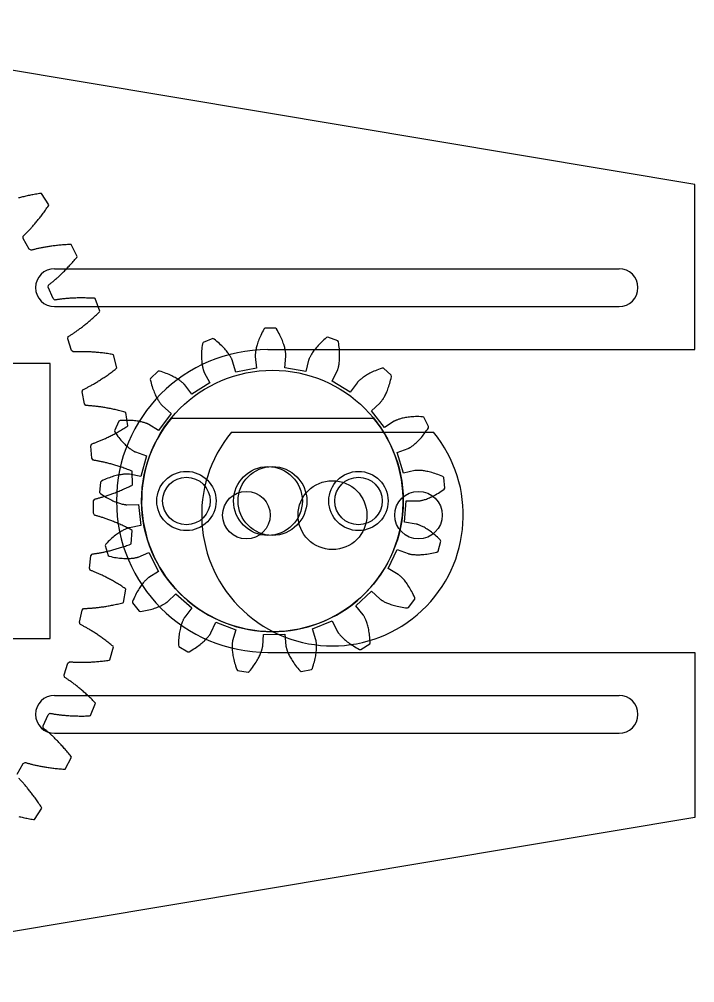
# Model space of a CAD drawing. Header units: inches. Extents: x -53 to 82, y -41 to 41.
# Drawn here: x 32.8 to 81.8, y -35 to 35 of the extents above; entities that cross this region are included whole.
import ezdxf

# ---------------------------------------------------------------- set-up
doc = ezdxf.new("R2010")
doc.units = ezdxf.units.IN
doc.header["$MEASUREMENT"] = 0
for name, color, linetype in [('gearBig', 2, 'Continuous'), ('gearSmall', 6, 'Continuous'), ('mount', 1, 'Continuous'), ('mount 2', 4, 'Continuous'), ('spacers', 3, 'Continuous'), ('stepper mount', 30, 'Continuous')]:
    doc.layers.add(name, color=color, linetype=linetype)

# ---------------------------------------------------------------- blocks, each defined once
blk = doc.blocks.new('*U4')
at = {"layer": 'mount 2'}
blk.add_lwpolyline([(10, -2.301), (10, 2.301), (-10, 2.301), (-10, -2.301)], dxfattribs=at)
blk = doc.blocks.new('*U5')
at = {"layer": 'mount 2', "color": 0, "linetype": 'ByBlock', "lineweight": -2, "transparency": 16777216}
blk.add_blockref('*U4', (0, 32.699), dxfattribs=at)
for p, rotation in [((-32.699, 0), 90), ((32.699, 0), 270), ((0, -32.699), 180)]:
    blk.add_blockref('*U4', p, dxfattribs=dict(at, rotation=rotation))

msp = doc.modelspace()

# ---------------------------------------------------------------- linework, layer by layer
at = {"layer": 'gearBig'}
for points in [[(38.166, 0), (38.242, 0.144), (38.29, 0.156), (38.34, 0.168), (38.391, 0.18), (38.443, 0.193), (38.496, 0.207), (38.55, 0.222), (38.606, 0.237), (38.662, 0.252), (38.72, 0.269), (38.779, 0.286), (38.839, 0.303), (38.9, 0.322), (38.962, 0.341), (39.025, 0.361), (39.089, 0.382), (39.155, 0.403), (39.221, 0.425), (39.289, 0.448), (39.357, 0.472), (39.427, 0.497), (39.497, 0.522), (39.569, 0.549), (39.642, 0.576), (39.716, 0.604), (39.79, 0.633), (39.866, 0.663), (39.943, 0.693), (40.021, 0.725), (40.099, 0.758), (40.179, 0.791), (40.26, 0.826), (40.341, 0.861), (40.424, 0.898), (40.507, 0.935), (40.592, 0.974), (40.677, 1.013), (40.763, 1.054), (40.85, 1.095), (40.938, 1.138), (40.993, 1.181), (40.954, 2.157), (40.895, 2.195), (40.804, 2.23), (40.714, 2.265), (40.625, 2.298), (40.536, 2.33), (40.449, 2.362), (40.363, 2.393), (40.278, 2.422), (40.193, 2.451), (40.11, 2.479), (40.028, 2.506), (39.947, 2.532), (39.867, 2.557), (39.788, 2.581), (39.71, 2.605), (39.633, 2.628), (39.557, 2.65), (39.483, 2.671), (39.409, 2.691), (39.337, 2.711), (39.265, 2.73), (39.195, 2.748), (39.126, 2.766), (39.058, 2.782), (38.991, 2.798), (38.925, 2.814), (38.86, 2.828), (38.797, 2.843), (38.735, 2.856), (38.674, 2.869), (38.614, 2.881), (38.555, 2.893), (38.497, 2.904), (38.441, 2.914), (38.385, 2.924), (38.331, 2.933), (38.278, 2.942), (38.227, 2.951), (38.176, 2.958), (38.127, 2.966), (38.04, 3.104), (37.957, 3.989), (38.017, 4.141), (38.064, 4.157), (38.112, 4.174), (38.162, 4.192), (38.212, 4.211), (38.263, 4.23), (38.316, 4.25), (38.37, 4.271), (38.424, 4.292), (38.48, 4.314), (38.536, 4.338), (38.594, 4.361), (38.653, 4.386), (38.713, 4.412), (38.773, 4.438), (38.835, 4.466), (38.898, 4.494), (38.962, 4.523), (39.026, 4.553), (39.092, 4.584), (39.159, 4.615), (39.226, 4.648), (39.295, 4.682), (39.364, 4.716), (39.435, 4.752), (39.506, 4.789), (39.578, 4.826), (39.651, 4.865), (39.725, 4.904), (39.8, 4.945), (39.876, 4.987), (39.953, 5.03), (40.03, 5.073), (40.108, 5.118), (40.188, 5.164), (40.268, 5.211), (40.348, 5.26), (40.43, 5.309), (40.512, 5.359), (40.595, 5.411), (40.645, 5.459), (40.504, 6.426), (40.442, 6.458), (40.348, 6.483), (40.254, 6.508), (40.162, 6.532), (40.071, 6.555), (39.981, 6.577), (39.892, 6.598), (39.804, 6.619), (39.717, 6.639), (39.631, 6.658), (39.547, 6.676), (39.463, 6.693), (39.381, 6.71), (39.3, 6.726), (39.22, 6.742), (39.141, 6.756), (39.064, 6.77), (38.987, 6.783), (38.912, 6.796), (38.838, 6.808), (38.765, 6.819), (38.693, 6.83), (38.622, 6.84), (38.553, 6.85), (38.485, 6.859), (38.418, 6.867), (38.352, 6.875), (38.287, 6.882), (38.224, 6.889), (38.162, 6.896), (38.101, 6.901), (38.041, 6.907), (37.983, 6.912), (37.925, 6.916), (37.869, 6.92), (37.815, 6.924), (37.761, 6.927), (37.709, 6.93), (37.658, 6.933), (37.608, 6.935), (37.507, 7.063), (37.332, 7.935), (37.376, 8.092), (37.421, 8.113), (37.467, 8.135), (37.514, 8.158), (37.563, 8.182), (37.612, 8.206), (37.662, 8.232), (37.713, 8.258), (37.765, 8.285), (37.818, 8.313), (37.872, 8.342), (37.927, 8.372), (37.983, 8.403), (38.039, 8.434), (38.097, 8.467), (38.156, 8.5), (38.215, 8.535), (38.276, 8.571), (38.337, 8.607), (38.399, 8.645), (38.462, 8.683), (38.526, 8.723), (38.59, 8.764), (38.656, 8.805), (38.722, 8.848), (38.789, 8.892), (38.857, 8.937), (38.926, 8.983), (38.995, 9.03), (39.065, 9.078), (39.136, 9.128), (39.208, 9.178), (39.281, 9.23), (39.354, 9.283), (39.428, 9.337), (39.502, 9.392), (39.577, 9.448), (39.653, 9.506), (39.73, 9.565), (39.807, 9.625), (39.852, 9.678), (39.61, 10.624), (39.545, 10.65), (39.449, 10.665), (39.353, 10.68), (39.259, 10.694), (39.166, 10.708), (39.074, 10.72), (38.983, 10.732), (38.894, 10.743), (38.805, 10.754), (38.718, 10.764), (38.632, 10.773), (38.548, 10.782), (38.464, 10.79), (38.382, 10.797), (38.301, 10.804), (38.221, 10.811), (38.142, 10.816), (38.065, 10.821), (37.988, 10.826), (37.913, 10.83), (37.84, 10.834), (37.767, 10.837), (37.696, 10.84), (37.626, 10.842), (37.557, 10.844), (37.489, 10.845), (37.423, 10.846), (37.358, 10.847), (37.294, 10.847), (37.232, 10.847), (37.171, 10.846), (37.111, 10.845), (37.052, 10.844), (36.995, 10.843), (36.939, 10.841), (36.884, 10.839), (36.83, 10.836), (36.778, 10.834), (36.727, 10.831), (36.677, 10.828), (36.563, 10.945), (36.298, 11.794), (36.325, 11.955), (36.368, 11.981), (36.412, 12.007), (36.456, 12.035), (36.502, 12.063), (36.548, 12.093), (36.595, 12.123), (36.643, 12.155), (36.692, 12.187), (36.742, 12.221), (36.793, 12.255), (36.844, 12.29), (36.896, 12.327), (36.949, 12.364), (37.003, 12.403), (37.058, 12.442), (37.114, 12.483), (37.17, 12.525), (37.227, 12.567), (37.285, 12.611), (37.344, 12.656), (37.403, 12.702), (37.463, 12.749), (37.524, 12.798), (37.585, 12.847), (37.647, 12.898), (37.71, 12.95), (37.774, 13.002), (37.838, 13.057), (37.902, 13.112), (37.968, 13.168), (38.034, 13.226), (38.101, 13.285), (38.168, 13.345), (38.236, 13.407), (38.304, 13.47), (38.373, 13.533), (38.443, 13.599), (38.513, 13.665), (38.583, 13.733), (38.622, 13.79), (38.283, 14.707), (38.216, 14.725), (38.118, 14.73), (38.021, 14.735), (37.926, 14.739), (37.832, 14.743), (37.74, 14.746), (37.648, 14.748), (37.558, 14.75), (37.469, 14.751), (37.381, 14.752), (37.295, 14.752), (37.209, 14.752), (37.125, 14.751), (37.043, 14.75), (36.961, 14.749), (36.881, 14.746), (36.802, 14.744), (36.725, 14.741), (36.649, 14.738), (36.574, 14.734), (36.5, 14.73), (36.427, 14.725), (36.356, 14.721), (36.286, 14.716), (36.218, 14.71), (36.15, 14.705), (36.084, 14.699), (36.02, 14.692), (35.956, 14.686), (35.894, 14.679), (35.833, 14.672), (35.774, 14.665), (35.716, 14.658), (35.659, 14.65), (35.603, 14.643), (35.549, 14.635), (35.496, 14.627), (35.444, 14.619), (35.393, 14.611), (35.344, 14.603), (35.219, 14.707), (34.867, 15.524), (34.877, 15.686), (34.916, 15.716), (34.957, 15.748), (34.998, 15.78), (35.041, 15.813), (35.084, 15.847), (35.127, 15.882), (35.172, 15.918), (35.217, 15.956), (35.263, 15.994), (35.31, 16.034), (35.357, 16.074), (35.406, 16.116), (35.455, 16.159), (35.504, 16.203), (35.555, 16.248), (35.606, 16.294), (35.657, 16.341), (35.71, 16.39), (35.762, 16.439), (35.816, 16.49), (35.87, 16.542), (35.925, 16.595), (35.98, 16.65), (36.036, 16.705), (36.093, 16.762), (36.15, 16.82), (36.207, 16.88), (36.266, 16.94), (36.324, 17.002), (36.383, 17.065), (36.443, 17.129), (36.503, 17.195), (36.564, 17.262), (36.625, 17.33), (36.686, 17.4), (36.748, 17.47), (36.81, 17.543), (36.873, 17.616), (36.936, 17.691), (36.969, 17.752), (36.536, 18.628), (36.467, 18.639), (36.369, 18.634), (36.273, 18.629), (36.178, 18.623), (36.084, 18.617), (35.991, 18.61), (35.9, 18.603), (35.81, 18.595), (35.722, 18.587), (35.634, 18.579), (35.548, 18.57), (35.464, 18.561), (35.38, 18.551), (35.298, 18.541), (35.217, 18.531), (35.138, 18.521), (35.06, 18.51), (34.983, 18.499), (34.907, 18.488), (34.833, 18.476), (34.76, 18.464), (34.689, 18.452), (34.618, 18.44), (34.549, 18.428), (34.482, 18.415), (34.415, 18.403), (34.35, 18.39), (34.287, 18.377), (34.224, 18.364), (34.163, 18.351), (34.103, 18.337), (34.045, 18.324), (33.988, 18.311), (33.932, 18.297), (33.877, 18.284), (33.824, 18.271), (33.772, 18.257), (33.722, 18.244), (33.672, 18.23), (33.624, 18.217), (33.489, 18.308), (33.053, 19.083), (33.046, 19.246), (33.082, 19.28), (33.119, 19.315), (33.157, 19.352), (33.196, 19.389), (33.235, 19.427), (33.275, 19.467), (33.315, 19.508), (33.356, 19.55), (33.398, 19.593), (33.441, 19.637), (33.484, 19.682), (33.527, 19.729), (33.571, 19.776), (33.616, 19.825), (33.661, 19.875), (33.707, 19.926), (33.754, 19.979), (33.801, 20.033), (33.848, 20.087), (33.896, 20.144), (33.945, 20.201), (33.993, 20.26), (34.043, 20.32), (34.093, 20.381), (34.143, 20.443), (34.194, 20.507), (34.245, 20.572), (34.296, 20.638), (34.348, 20.706), (34.4, 20.775), (34.453, 20.845), (34.506, 20.916), (34.559, 20.989), (34.613, 21.064), (34.667, 21.139), (34.721, 21.216), (34.775, 21.294), (34.83, 21.374), (34.885, 21.455), (34.911, 21.519), (34.388, 22.345), (34.319, 22.349), (34.222, 22.334), (34.127, 22.318), (34.033, 22.302), (33.94, 22.286), (33.849, 22.27), (33.759, 22.253), (33.67, 22.236), (33.583, 22.219), (33.497, 22.202), (33.412, 22.184), (33.329, 22.166), (33.247, 22.148), (33.167, 22.13), (33.087, 22.111), (33.009, 22.092), (32.933, 22.073), (32.858, 22.054), (32.784, 22.035), (32.711, 22.016)], [(32.599, -19.848), (33.053, -19.083), (33.19, -18.996), (33.238, -19.01), (33.287, -19.025), (33.338, -19.039), (33.389, -19.054), (33.442, -19.069), (33.496, -19.083), (33.552, -19.098), (33.609, -19.113), (33.667, -19.127), (33.726, -19.142), (33.787, -19.157), (33.849, -19.171), (33.912, -19.186), (33.977, -19.2), (34.043, -19.214), (34.11, -19.228), (34.179, -19.242), (34.249, -19.256), (34.32, -19.27), (34.393, -19.283), (34.467, -19.296), (34.542, -19.309), (34.619, -19.322), (34.697, -19.335), (34.776, -19.347), (34.856, -19.359), (34.938, -19.371), (35.021, -19.382), (35.106, -19.393), (35.192, -19.404), (35.279, -19.415), (35.367, -19.425), (35.457, -19.434), (35.548, -19.444), (35.64, -19.453), (35.734, -19.461), (35.829, -19.469), (35.925, -19.477), (36.023, -19.484), (36.092, -19.474), (36.545, -18.609), (36.514, -18.547), (36.453, -18.471), (36.392, -18.396), (36.331, -18.322), (36.271, -18.25), (36.211, -18.179), (36.152, -18.109), (36.092, -18.041), (36.034, -17.974), (35.976, -17.908), (35.918, -17.844), (35.861, -17.781), (35.804, -17.719), (35.748, -17.658), (35.692, -17.599), (35.637, -17.541), (35.583, -17.484), (35.528, -17.428), (35.475, -17.374), (35.422, -17.32), (35.37, -17.268), (35.318, -17.218), (35.267, -17.168), (35.216, -17.119), (35.166, -17.072), (35.117, -17.026), (35.068, -16.981), (35.02, -16.937), (34.973, -16.894), (34.927, -16.852), (34.881, -16.812), (34.836, -16.772), (34.791, -16.734), (34.748, -16.697), (34.705, -16.66), (34.663, -16.625), (34.621, -16.591), (34.581, -16.558), (34.541, -16.526), (34.502, -16.495), (34.495, -16.332), (34.867, -15.524), (34.994, -15.422), (35.043, -15.432), (35.094, -15.441), (35.145, -15.45), (35.198, -15.459), (35.252, -15.468), (35.308, -15.477), (35.364, -15.486), (35.422, -15.495), (35.482, -15.503), (35.542, -15.512), (35.604, -15.52), (35.668, -15.528), (35.732, -15.536), (35.798, -15.543), (35.865, -15.55), (35.934, -15.557), (36.003, -15.564), (36.074, -15.571), (36.147, -15.577), (36.22, -15.582), (36.295, -15.588), (36.371, -15.593), (36.449, -15.598), (36.528, -15.602), (36.608, -15.606), (36.689, -15.61), (36.772, -15.613), (36.855, -15.615), (36.941, -15.618), (37.027, -15.619), (37.115, -15.621), (37.204, -15.621), (37.294, -15.622), (37.386, -15.621), (37.478, -15.621), (37.572, -15.619), (37.668, -15.617), (37.764, -15.615), (37.862, -15.612), (37.93, -15.595), (38.29, -14.687), (38.253, -14.628), (38.184, -14.559), (38.115, -14.491), (38.047, -14.424), (37.98, -14.359), (37.913, -14.294), (37.846, -14.231), (37.781, -14.17), (37.715, -14.109), (37.651, -14.05), (37.587, -13.992), (37.523, -13.935), (37.46, -13.879), (37.398, -13.825), (37.336, -13.772), (37.275, -13.72), (37.215, -13.669), (37.156, -13.619), (37.097, -13.57), (37.038, -13.523), (36.981, -13.477), (36.924, -13.432), (36.868, -13.387), (36.813, -13.344), (36.758, -13.303), (36.704, -13.262), (36.651, -13.222), (36.599, -13.183), (36.548, -13.146), (36.497, -13.109), (36.447, -13.074), (36.398, -13.039), (36.35, -13.006), (36.303, -12.973), (36.256, -12.941), (36.21, -12.911), (36.166, -12.881), (36.122, -12.853), (36.079, -12.825), (36.037, -12.798), (36.013, -12.637), (36.298, -11.794), (36.415, -11.68), (36.464, -11.684), (36.515, -11.688), (36.568, -11.692), (36.621, -11.696), (36.676, -11.699), (36.732, -11.702), (36.789, -11.705), (36.848, -11.707), (36.908, -11.71), (36.969, -11.712), (37.032, -11.713), (37.095, -11.715), (37.16, -11.715), (37.227, -11.716), (37.294, -11.716), (37.363, -11.716), (37.433, -11.715), (37.504, -11.714), (37.577, -11.713), (37.651, -11.711), (37.726, -11.709), (37.802, -11.706), (37.88, -11.702), (37.958, -11.698), (38.038, -11.694), (38.12, -11.689), (38.202, -11.683), (38.286, -11.677), (38.371, -11.671), (38.457, -11.663), (38.544, -11.656), (38.633, -11.647), (38.723, -11.638), (38.814, -11.628), (38.906, -11.617), (38.999, -11.606), (39.094, -11.594), (39.189, -11.582), (39.286, -11.568), (39.352, -11.545), (39.616, -10.604), (39.572, -10.55), (39.496, -10.488), (39.421, -10.427), (39.346, -10.368), (39.273, -10.31), (39.199, -10.253), (39.127, -10.197), (39.055, -10.143), (38.984, -10.09), (38.913, -10.037), (38.843, -9.986), (38.774, -9.936), (38.706, -9.888), (38.638, -9.84), (38.571, -9.794), (38.505, -9.748), (38.44, -9.704), (38.376, -9.661), (38.312, -9.618), (38.249, -9.577), (38.187, -9.537), (38.126, -9.498), (38.065, -9.46), (38.006, -9.423), (37.947, -9.387), (37.889, -9.352), (37.833, -9.319), (37.777, -9.286), (37.721, -9.253), (37.667, -9.222), (37.614, -9.192), (37.562, -9.163), (37.51, -9.135), (37.46, -9.107), (37.41, -9.081), (37.362, -9.055), (37.314, -9.03), (37.267, -9.006), (37.222, -8.983), (37.177, -8.961), (37.137, -8.803), (37.332, -7.935), (37.436, -7.81), (37.486, -7.809), (37.537, -7.807), (37.589, -7.806), (37.643, -7.804), (37.698, -7.801), (37.754, -7.798), (37.811, -7.795), (37.87, -7.792), (37.93, -7.788), (37.991, -7.783), (38.053, -7.778), (38.117, -7.773), (38.181, -7.767), (38.247, -7.761), (38.314, -7.754), (38.383, -7.746), (38.452, -7.738), (38.523, -7.73), (38.595, -7.721), (38.668, -7.711), (38.743, -7.701), (38.818, -7.69), (38.895, -7.679), (38.973, -7.667), (39.052, -7.654), (39.133, -7.64), (39.214, -7.626), (39.297, -7.611), (39.38, -7.596), (39.465, -7.58), (39.551, -7.563), (39.639, -7.545), (39.727, -7.526), (39.816, -7.507), (39.907, -7.487), (39.999, -7.466), (40.092, -7.444), (40.185, -7.422), (40.28, -7.399), (40.343, -7.368), (40.507, -6.405), (40.458, -6.356), (40.376, -6.302), (40.295, -6.25), (40.215, -6.199), (40.135, -6.148), (40.056, -6.1), (39.978, -6.052), (39.901, -6.005), (39.825, -5.959), (39.749, -5.915), (39.674, -5.871), (39.6, -5.829), (39.527, -5.788), (39.455, -5.747), (39.384, -5.708), (39.313, -5.67), (39.244, -5.633), (39.175, -5.596), (39.107, -5.561), (39.041, -5.527), (38.975, -5.493), (38.91, -5.461), (38.846, -5.43), (38.783, -5.399), (38.721, -5.369), (38.659, -5.341), (38.599, -5.313), (38.54, -5.286), (38.482, -5.26), (38.425, -5.235), (38.369, -5.21), (38.314, -5.187), (38.26, -5.164), (38.206, -5.142), (38.154, -5.121), (38.103, -5.1), (38.054, -5.081), (38.005, -5.062), (37.957, -5.043), (37.91, -5.026), (37.854, -4.873), (37.957, -3.989), (38.047, -3.854), (38.097, -3.847), (38.147, -3.841), (38.199, -3.834), (38.252, -3.826), (38.307, -3.818), (38.362, -3.809), (38.419, -3.8), (38.477, -3.79), (38.536, -3.78), (38.596, -3.769), (38.658, -3.758), (38.72, -3.746), (38.784, -3.733), (38.849, -3.72), (38.915, -3.706), (38.982, -3.692), (39.051, -3.677), (39.12, -3.661), (39.191, -3.644), (39.263, -3.627), (39.336, -3.609), (39.41, -3.59), (39.485, -3.571), (39.561, -3.551), (39.638, -3.53), (39.717, -3.508), (39.796, -3.486), (39.877, -3.462), (39.959, -3.438), (40.042, -3.413), (40.125, -3.387), (40.21, -3.36), (40.296, -3.333), (40.383, -3.304), (40.471, -3.275), (40.56, -3.244), (40.65, -3.213), (40.741, -3.181), (40.833, -3.148), (40.892, -3.111), (40.955, -2.136), (40.901, -2.092), (40.814, -2.047), (40.728, -2.004), (40.642, -1.961), (40.558, -1.92), (40.474, -1.879), (40.392, -1.84), (40.31, -1.801), (40.229, -1.764), (40.15, -1.728), (40.071, -1.692), (39.993, -1.658), (39.916, -1.624), (39.84, -1.592), (39.765, -1.56), (39.691, -1.529), (39.618, -1.5), (39.546, -1.471), (39.474, -1.443), (39.404, -1.416), (39.335, -1.389), (39.267, -1.364), (39.201, -1.339), (39.135, -1.316), (39.07, -1.293), (39.006, -1.27), (38.943, -1.249), (38.882, -1.228), (38.821, -1.209), (38.762, -1.189), (38.703, -1.171), (38.646, -1.153), (38.59, -1.136), (38.535, -1.12), (38.481, -1.104), (38.428, -1.089), (38.376, -1.075), (38.326, -1.061), (38.276, -1.048), (38.228, -1.036), (38.156, -0.89), (38.166, 0)], [(32.722, -22.917), (32.803, -22.937), (32.886, -22.957), (32.971, -22.976), (33.056, -22.996), (33.143, -23.015), (33.231, -23.034), (33.321, -23.053), (33.412, -23.071), (33.504, -23.09), (33.598, -23.108), (33.692, -23.125), (33.789, -23.142), (33.858, -23.14), (34.4, -22.327), (34.375, -22.262), (34.322, -22.18), (34.269, -22.099), (34.217, -22.019), (34.164, -21.941), (34.112, -21.865), (34.061, -21.789), (34.009, -21.715), (33.958, -21.642), (33.907, -21.571), (33.856, -21.501), (33.806, -21.432), (33.756, -21.364), (33.706, -21.298), (33.657, -21.233), (33.608, -21.17), (33.56, -21.108), (33.512, -21.046), (33.465, -20.987), (33.417, -20.928), (33.371, -20.871), (33.325, -20.815), (33.279, -20.76), (33.234, -20.707), (33.189, -20.654), (33.145, -20.603), (33.101, -20.553), (33.058, -20.505), (33.016, -20.457), (32.974, -20.411), (32.932, -20.366), (32.892, -20.322), (32.852, -20.279), (32.812, -20.237), (32.773, -20.197), (32.735, -20.157)]]:
    msp.add_lwpolyline(points, dxfattribs=at)
at = {"layer": 'gearSmall'}
msp.add_lwpolyline([(60.875, 0), (61.72, 0), (61.726, 0), (61.736, 0.001), (61.751, 0.002), (61.77, 0.003), (61.794, 0.006), (61.822, 0.01), (61.854, 0.015), (61.891, 0.021), (61.932, 0.029), (61.977, 0.039), (62.026, 0.05), (62.08, 0.064), (62.137, 0.08), (62.198, 0.099), (62.263, 0.12), (62.332, 0.144), (62.404, 0.171), (62.48, 0.201), (62.56, 0.235), (62.643, 0.271), (62.729, 0.312), (62.818, 0.356), (62.91, 0.404), (63.005, 0.456), (63.103, 0.512), (63.204, 0.572), (63.307, 0.637), (63.413, 0.707), (63.52, 0.781), (63.63, 0.86), (63.684, 0.939), (63.604, 1.701), (63.534, 1.768), (63.41, 1.822), (63.29, 1.872), (63.172, 1.918), (63.057, 1.959), (62.946, 1.998), (62.839, 2.032), (62.735, 2.063), (62.635, 2.091), (62.538, 2.115), (62.445, 2.137), (62.357, 2.155), (62.272, 2.171), (62.191, 2.185), (62.115, 2.196), (62.043, 2.205), (61.975, 2.212), (61.911, 2.218), (61.852, 2.221), (61.797, 2.224), (61.746, 2.225), (61.7, 2.225), (61.658, 2.224), (61.621, 2.223), (61.588, 2.221), (61.56, 2.219), (61.537, 2.216), (61.517, 2.214), (61.503, 2.212), (61.492, 2.21), (61.486, 2.209), (60.66, 2.032), (60.218, 3.513), (61.006, 3.818), (61.012, 3.82), (61.021, 3.824), (61.035, 3.831), (61.052, 3.839), (61.073, 3.85), (61.098, 3.864), (61.126, 3.88), (61.158, 3.899), (61.194, 3.921), (61.232, 3.947), (61.274, 3.975), (61.318, 4.008), (61.366, 4.043), (61.416, 4.083), (61.469, 4.126), (61.525, 4.173), (61.583, 4.225), (61.643, 4.28), (61.705, 4.34), (61.769, 4.404), (61.834, 4.473), (61.902, 4.546), (61.97, 4.624), (62.04, 4.707), (62.111, 4.795), (62.183, 4.888), (62.256, 4.985), (62.329, 5.088), (62.403, 5.196), (62.477, 5.31), (62.498, 5.403), (62.148, 6.084), (62.06, 6.121), (61.924, 6.127), (61.794, 6.13), (61.667, 6.13), (61.546, 6.128), (61.428, 6.124), (61.316, 6.117), (61.207, 6.108), (61.104, 6.098), (61.005, 6.086), (60.911, 6.072), (60.821, 6.058), (60.737, 6.042), (60.657, 6.025), (60.581, 6.008), (60.511, 5.991), (60.445, 5.973), (60.383, 5.955), (60.327, 5.937), (60.274, 5.919), (60.227, 5.902), (60.184, 5.885), (60.145, 5.87), (60.111, 5.855), (60.081, 5.841), (60.056, 5.829), (60.035, 5.818), (60.018, 5.809), (60.005, 5.802), (59.996, 5.796), (59.99, 5.793), (59.284, 5.33), (58.337, 6.551), (58.961, 7.12), (58.966, 7.124), (58.973, 7.131), (58.984, 7.142), (58.997, 7.156), (59.012, 7.174), (59.031, 7.196), (59.051, 7.221), (59.074, 7.251), (59.099, 7.284), (59.126, 7.322), (59.154, 7.364), (59.184, 7.41), (59.216, 7.46), (59.248, 7.515), (59.282, 7.575), (59.317, 7.639), (59.352, 7.707), (59.388, 7.781), (59.424, 7.859), (59.461, 7.942), (59.497, 8.03), (59.533, 8.123), (59.569, 8.22), (59.605, 8.323), (59.639, 8.43), (59.673, 8.543), (59.705, 8.66), (59.736, 8.783), (59.766, 8.91), (59.794, 9.042), (59.78, 9.137), (59.208, 9.646), (59.112, 9.648), (58.984, 9.605), (58.861, 9.561), (58.743, 9.515), (58.63, 9.469), (58.522, 9.422), (58.42, 9.375), (58.322, 9.328), (58.229, 9.281), (58.141, 9.234), (58.058, 9.188), (57.98, 9.142), (57.907, 9.096), (57.838, 9.052), (57.774, 9.009), (57.715, 8.967), (57.659, 8.926), (57.609, 8.887), (57.562, 8.85), (57.52, 8.815), (57.482, 8.782), (57.448, 8.751), (57.418, 8.722), (57.391, 8.696), (57.368, 8.673), (57.349, 8.652), (57.333, 8.634), (57.32, 8.62), (57.311, 8.608), (57.304, 8.6), (57.301, 8.595), (56.809, 7.908), (55.486, 8.704), (55.862, 9.46), (55.865, 9.466), (55.869, 9.475), (55.875, 9.489), (55.882, 9.507), (55.89, 9.53), (55.899, 9.556), (55.909, 9.588), (55.92, 9.623), (55.931, 9.663), (55.942, 9.708), (55.954, 9.757), (55.965, 9.811), (55.976, 9.869), (55.987, 9.933), (55.997, 10), (56.006, 10.072), (56.014, 10.149), (56.021, 10.231), (56.027, 10.317), (56.031, 10.407), (56.033, 10.502), (56.033, 10.602), (56.031, 10.706), (56.027, 10.814), (56.021, 10.927), (56.011, 11.044), (55.999, 11.165), (55.984, 11.291), (55.966, 11.42), (55.944, 11.554), (55.897, 11.637), (55.179, 11.905), (55.089, 11.872), (54.985, 11.786), (54.886, 11.7), (54.793, 11.615), (54.704, 11.531), (54.621, 11.449), (54.542, 11.368), (54.468, 11.289), (54.398, 11.211), (54.334, 11.136), (54.273, 11.062), (54.217, 10.991), (54.165, 10.923), (54.117, 10.856), (54.072, 10.793), (54.032, 10.732), (53.995, 10.675), (53.962, 10.62), (53.932, 10.569), (53.906, 10.52), (53.882, 10.476), (53.862, 10.434), (53.844, 10.397), (53.828, 10.363), (53.816, 10.333), (53.805, 10.306), (53.797, 10.284), (53.79, 10.266), (53.785, 10.252), (53.782, 10.242), (53.781, 10.236), (53.57, 9.418), (52.049, 9.682), (52.127, 10.523), (52.127, 10.529), (52.127, 10.54), (52.128, 10.555), (52.128, 10.574), (52.127, 10.598), (52.126, 10.626), (52.124, 10.659), (52.121, 10.696), (52.117, 10.737), (52.112, 10.783), (52.105, 10.833), (52.096, 10.887), (52.085, 10.946), (52.072, 11.009), (52.057, 11.075), (52.04, 11.146), (52.019, 11.221), (51.996, 11.299), (51.971, 11.381), (51.942, 11.467), (51.909, 11.557), (51.874, 11.65), (51.834, 11.746), (51.791, 11.845), (51.744, 11.948), (51.693, 12.054), (51.638, 12.163), (51.579, 12.274), (51.515, 12.388), (51.447, 12.505), (51.372, 12.566), (50.607, 12.556), (50.534, 12.493), (50.469, 12.375), (50.408, 12.259), (50.351, 12.146), (50.299, 12.036), (50.251, 11.929), (50.206, 11.825), (50.166, 11.724), (50.129, 11.627), (50.096, 11.533), (50.066, 11.443), (50.039, 11.356), (50.016, 11.273), (49.995, 11.194), (49.976, 11.119), (49.961, 11.048), (49.947, 10.981), (49.936, 10.918), (49.927, 10.859), (49.919, 10.805), (49.914, 10.755), (49.909, 10.709), (49.906, 10.667), (49.904, 10.63), (49.903, 10.597), (49.903, 10.569), (49.903, 10.545), (49.903, 10.526), (49.904, 10.511), (49.905, 10.501), (49.905, 10.495), (50.005, 9.656), (48.491, 9.352), (48.259, 10.165), (48.257, 10.171), (48.254, 10.18), (48.249, 10.195), (48.242, 10.213), (48.233, 10.235), (48.222, 10.261), (48.208, 10.29), (48.192, 10.324), (48.173, 10.361), (48.152, 10.402), (48.127, 10.446), (48.099, 10.493), (48.068, 10.544), (48.033, 10.598), (47.995, 10.654), (47.953, 10.714), (47.907, 10.776), (47.858, 10.841), (47.804, 10.909), (47.746, 10.978), (47.683, 11.05), (47.617, 11.124), (47.545, 11.199), (47.469, 11.277), (47.388, 11.356), (47.303, 11.436), (47.212, 11.517), (47.116, 11.6), (47.015, 11.683), (46.909, 11.767), (46.818, 11.797), (46.108, 11.511), (46.063, 11.426), (46.044, 11.292), (46.029, 11.162), (46.018, 11.037), (46.009, 10.915), (46.002, 10.798), (45.999, 10.685), (45.997, 10.577), (45.998, 10.473), (46.001, 10.373), (46.006, 10.278), (46.012, 10.188), (46.02, 10.102), (46.029, 10.021), (46.039, 9.944), (46.05, 9.872), (46.062, 9.805), (46.074, 9.742), (46.087, 9.684), (46.099, 9.63), (46.112, 9.581), (46.125, 9.537), (46.137, 9.497), (46.148, 9.462), (46.159, 9.431), (46.169, 9.404), (46.178, 9.382), (46.185, 9.364), (46.191, 9.351), (46.196, 9.341), (46.198, 9.336), (46.594, 8.589), (45.292, 7.759), (44.783, 8.434), (44.779, 8.438), (44.772, 8.446), (44.762, 8.458), (44.749, 8.472), (44.733, 8.489), (44.713, 8.509), (44.69, 8.532), (44.663, 8.558), (44.632, 8.586), (44.597, 8.616), (44.558, 8.648), (44.515, 8.682), (44.467, 8.718), (44.416, 8.756), (44.359, 8.795), (44.299, 8.835), (44.234, 8.877), (44.164, 8.919), (44.089, 8.963), (44.01, 9.007), (43.926, 9.051), (43.837, 9.096), (43.743, 9.14), (43.644, 9.185), (43.54, 9.229), (43.431, 9.273), (43.317, 9.316), (43.198, 9.359), (43.074, 9.4), (42.945, 9.44), (42.849, 9.435), (42.29, 8.912), (42.279, 8.816), (42.31, 8.685), (42.343, 8.558), (42.377, 8.437), (42.413, 8.32), (42.449, 8.209), (42.487, 8.102), (42.525, 8.001), (42.563, 7.904), (42.602, 7.812), (42.64, 7.725), (42.679, 7.643), (42.717, 7.566), (42.755, 7.493), (42.792, 7.426), (42.828, 7.362), (42.864, 7.304), (42.898, 7.25), (42.93, 7.2), (42.962, 7.155), (42.991, 7.114), (43.019, 7.077), (43.045, 7.044), (43.068, 7.015), (43.089, 6.99), (43.108, 6.969), (43.124, 6.952), (43.138, 6.938), (43.148, 6.927), (43.156, 6.92), (43.16, 6.916), (43.799, 6.363), (42.884, 5.119), (42.166, 5.563), (42.161, 5.566), (42.152, 5.572), (42.139, 5.578), (42.121, 5.587), (42.1, 5.597), (42.074, 5.609), (42.044, 5.622), (42.009, 5.636), (41.97, 5.651), (41.927, 5.666), (41.879, 5.682), (41.826, 5.698), (41.769, 5.715), (41.707, 5.731), (41.641, 5.747), (41.57, 5.763), (41.494, 5.778), (41.414, 5.793), (41.329, 5.806), (41.239, 5.819), (41.144, 5.83), (41.045, 5.839), (40.941, 5.847), (40.833, 5.853), (40.72, 5.857), (40.603, 5.858), (40.481, 5.857), (40.355, 5.854), (40.224, 5.847), (40.089, 5.838), (40.002, 5.799), (39.669, 5.109), (39.693, 5.016), (39.77, 4.905), (39.846, 4.798), (39.922, 4.698), (39.997, 4.602), (40.072, 4.511), (40.145, 4.425), (40.217, 4.344), (40.288, 4.268), (40.357, 4.196), (40.424, 4.129), (40.49, 4.066), (40.554, 4.008), (40.615, 3.954), (40.674, 3.904), (40.731, 3.859), (40.785, 3.817), (40.836, 3.779), (40.885, 3.744), (40.93, 3.713), (40.972, 3.686), (41.012, 3.661), (41.047, 3.64), (41.08, 3.622), (41.109, 3.606), (41.134, 3.593), (41.155, 3.583), (41.173, 3.575), (41.186, 3.569), (41.196, 3.565), (41.202, 3.562), (41.997, 3.278), (41.594, 1.787), (40.763, 1.942), (40.757, 1.943), (40.747, 1.944), (40.732, 1.946), (40.713, 1.948), (40.689, 1.95), (40.661, 1.951), (40.628, 1.952), (40.591, 1.953), (40.549, 1.952), (40.503, 1.951), (40.453, 1.949), (40.398, 1.945), (40.338, 1.94), (40.275, 1.933), (40.207, 1.924), (40.135, 1.913), (40.059, 1.899), (39.979, 1.884), (39.894, 1.866), (39.806, 1.845), (39.714, 1.821), (39.618, 1.794), (39.519, 1.764), (39.416, 1.73), (39.309, 1.693), (39.199, 1.652), (39.086, 1.607), (38.969, 1.558), (38.85, 1.505), (38.727, 1.448), (38.66, 1.379), (38.599, 0.616), (38.655, 0.538), (38.767, 0.462), (38.876, 0.39), (38.983, 0.324), (39.088, 0.262), (39.19, 0.204), (39.29, 0.15), (39.386, 0.101), (39.48, 0.055), (39.57, 0.013), (39.657, -0.025), (39.741, -0.06), (39.821, -0.091), (39.898, -0.119), (39.971, -0.144), (40.041, -0.166), (40.106, -0.186), (40.168, -0.203), (40.225, -0.218), (40.279, -0.23), (40.328, -0.24), (40.374, -0.249), (40.415, -0.256), (40.452, -0.261), (40.484, -0.265), (40.512, -0.268), (40.536, -0.27), (40.555, -0.272), (40.57, -0.272), (40.581, -0.272), (40.587, -0.272), (41.431, -0.251), (41.594, -1.787), (40.763, -1.942), (40.757, -1.943), (40.747, -1.946), (40.733, -1.949), (40.714, -1.955), (40.691, -1.962), (40.664, -1.97), (40.633, -1.981), (40.599, -1.994), (40.56, -2.009), (40.517, -2.027), (40.471, -2.048), (40.421, -2.071), (40.368, -2.098), (40.311, -2.127), (40.251, -2.16), (40.188, -2.196), (40.122, -2.236), (40.053, -2.279), (39.981, -2.327), (39.906, -2.378), (39.829, -2.434), (39.749, -2.493), (39.667, -2.558), (39.583, -2.626), (39.497, -2.699), (39.409, -2.777), (39.32, -2.86), (39.229, -2.948), (39.137, -3.04), (39.043, -3.138), (39.005, -3.226), (39.224, -3.96), (39.304, -4.013), (39.436, -4.043), (39.564, -4.07), (39.688, -4.094), (39.808, -4.114), (39.924, -4.131), (40.036, -4.145), (40.144, -4.156), (40.248, -4.165), (40.347, -4.171), (40.442, -4.176), (40.533, -4.178), (40.619, -4.178), (40.701, -4.176), (40.778, -4.173), (40.851, -4.169), (40.919, -4.163), (40.983, -4.157), (41.042, -4.15), (41.096, -4.142), (41.146, -4.134), (41.191, -4.125), (41.232, -4.117), (41.269, -4.109), (41.3, -4.101), (41.328, -4.093), (41.35, -4.087), (41.369, -4.081), (41.383, -4.076), (41.393, -4.073), (41.399, -4.07), (42.178, -3.745), (42.884, -5.119), (42.166, -5.563), (42.161, -5.567), (42.153, -5.573), (42.14, -5.581), (42.125, -5.593), (42.106, -5.608), (42.084, -5.626), (42.059, -5.647), (42.032, -5.672), (42.001, -5.7), (41.968, -5.732), (41.932, -5.768), (41.894, -5.808), (41.854, -5.851), (41.812, -5.899), (41.768, -5.952), (41.722, -6.008), (41.674, -6.069), (41.625, -6.135), (41.575, -6.205), (41.524, -6.28), (41.472, -6.36), (41.42, -6.444), (41.367, -6.534), (41.313, -6.628), (41.259, -6.727), (41.206, -6.832), (41.152, -6.941), (41.099, -7.056), (41.046, -7.175), (40.995, -7.3), (40.991, -7.396), (41.46, -8.001), (41.554, -8.021), (41.688, -8.002), (41.817, -7.981), (41.941, -7.958), (42.06, -7.934), (42.175, -7.908), (42.284, -7.88), (42.389, -7.852), (42.489, -7.823), (42.584, -7.793), (42.674, -7.762), (42.759, -7.731), (42.84, -7.7), (42.915, -7.669), (42.986, -7.639), (43.052, -7.608), (43.114, -7.579), (43.171, -7.55), (43.224, -7.522), (43.271, -7.495), (43.315, -7.469), (43.354, -7.445), (43.389, -7.422), (43.42, -7.401), (43.447, -7.383), (43.47, -7.366), (43.489, -7.351), (43.504, -7.339), (43.515, -7.33), (43.523, -7.323), (43.528, -7.319), (44.137, -6.734), (45.292, -7.759), (44.783, -8.434), (44.779, -8.439), (44.773, -8.447), (44.765, -8.46), (44.755, -8.476), (44.743, -8.497), (44.729, -8.521), (44.713, -8.55), (44.696, -8.583), (44.678, -8.621), (44.658, -8.662), (44.638, -8.709), (44.617, -8.76), (44.595, -8.815), (44.573, -8.875), (44.551, -8.94), (44.529, -9.009), (44.507, -9.083), (44.485, -9.162), (44.464, -9.245), (44.443, -9.334), (44.423, -9.427), (44.405, -9.524), (44.388, -9.627), (44.372, -9.734), (44.357, -9.846), (44.345, -9.963), (44.335, -10.085), (44.327, -10.211), (44.321, -10.341), (44.318, -10.476), (44.349, -10.567), (45.005, -10.962), (45.1, -10.947), (45.218, -10.881), (45.33, -10.814), (45.438, -10.748), (45.54, -10.682), (45.638, -10.616), (45.73, -10.551), (45.817, -10.487), (45.9, -10.424), (45.977, -10.361), (46.05, -10.3), (46.119, -10.241), (46.183, -10.183), (46.242, -10.127), (46.297, -10.072), (46.348, -10.02), (46.395, -9.97), (46.437, -9.923), (46.476, -9.878), (46.511, -9.835), (46.542, -9.796), (46.57, -9.759), (46.595, -9.725), (46.616, -9.695), (46.634, -9.667), (46.649, -9.643), (46.662, -9.623), (46.671, -9.606), (46.679, -9.593), (46.684, -9.584), (46.686, -9.579), (47.043, -8.813), (48.491, -9.352), (48.259, -10.165), (48.258, -10.171), (48.256, -10.181), (48.252, -10.195), (48.249, -10.214), (48.245, -10.238), (48.241, -10.266), (48.237, -10.298), (48.233, -10.335), (48.229, -10.377), (48.226, -10.423), (48.224, -10.473), (48.223, -10.528), (48.222, -10.588), (48.224, -10.652), (48.226, -10.72), (48.23, -10.793), (48.237, -10.87), (48.245, -10.951), (48.255, -11.037), (48.268, -11.127), (48.283, -11.221), (48.301, -11.318), (48.322, -11.42), (48.346, -11.526), (48.373, -11.636), (48.404, -11.749), (48.438, -11.866), (48.476, -11.987), (48.518, -12.11), (48.564, -12.238), (48.625, -12.311), (49.38, -12.442), (49.463, -12.394), (49.549, -12.289), (49.63, -12.187), (49.706, -12.086), (49.778, -11.988), (49.845, -11.891), (49.908, -11.797), (49.966, -11.706), (50.02, -11.617), (50.07, -11.531), (50.116, -11.448), (50.158, -11.367), (50.197, -11.29), (50.232, -11.216), (50.263, -11.146), (50.292, -11.079), (50.317, -11.015), (50.34, -10.956), (50.36, -10.9), (50.377, -10.847), (50.392, -10.799), (50.405, -10.755), (50.416, -10.714), (50.424, -10.678), (50.431, -10.646), (50.437, -10.619), (50.441, -10.595), (50.444, -10.576), (50.446, -10.561), (50.447, -10.551), (50.448, -10.545), (50.504, -9.702), (52.049, -9.682), (52.127, -10.523), (52.127, -10.529), (52.129, -10.54), (52.131, -10.554), (52.135, -10.573), (52.14, -10.597), (52.146, -10.624), (52.154, -10.656), (52.163, -10.692), (52.175, -10.732), (52.189, -10.776), (52.205, -10.824), (52.224, -10.876), (52.245, -10.931), (52.269, -10.99), (52.296, -11.053), (52.327, -11.119), (52.36, -11.189), (52.397, -11.262), (52.438, -11.338), (52.482, -11.417), (52.53, -11.499), (52.582, -11.584), (52.639, -11.671), (52.699, -11.761), (52.764, -11.854), (52.834, -11.948), (52.908, -12.045), (52.987, -12.144), (53.07, -12.244), (53.159, -12.346), (53.243, -12.392), (53.994, -12.242), (54.054, -12.167), (54.097, -12.038), (54.135, -11.914), (54.17, -11.792), (54.201, -11.674), (54.229, -11.56), (54.253, -11.45), (54.274, -11.344), (54.293, -11.241), (54.308, -11.143), (54.321, -11.049), (54.331, -10.959), (54.34, -10.873), (54.346, -10.791), (54.35, -10.714), (54.352, -10.641), (54.353, -10.573), (54.352, -10.509), (54.351, -10.449), (54.348, -10.395), (54.345, -10.344), (54.34, -10.298), (54.336, -10.257), (54.331, -10.22), (54.326, -10.188), (54.321, -10.16), (54.316, -10.136), (54.312, -10.117), (54.309, -10.103), (54.306, -10.093), (54.305, -10.087), (54.053, -9.281), (55.486, -8.704), (55.862, -9.46), (55.865, -9.466), (55.87, -9.475), (55.878, -9.488), (55.888, -9.504), (55.901, -9.524), (55.917, -9.548), (55.935, -9.574), (55.957, -9.604), (55.983, -9.637), (56.012, -9.673), (56.044, -9.712), (56.08, -9.754), (56.12, -9.798), (56.164, -9.844), (56.212, -9.893), (56.264, -9.944), (56.32, -9.997), (56.381, -10.051), (56.447, -10.108), (56.516, -10.165), (56.591, -10.225), (56.67, -10.285), (56.754, -10.346), (56.843, -10.408), (56.937, -10.471), (57.036, -10.534), (57.14, -10.597), (57.249, -10.661), (57.364, -10.724), (57.483, -10.787), (57.579, -10.8), (58.225, -10.388), (58.253, -10.297), (58.247, -10.162), (58.237, -10.031), (58.226, -9.905), (58.212, -9.784), (58.197, -9.668), (58.18, -9.556), (58.161, -9.449), (58.141, -9.347), (58.12, -9.25), (58.098, -9.158), (58.075, -9.07), (58.052, -8.987), (58.028, -8.909), (58.004, -8.835), (57.98, -8.766), (57.956, -8.702), (57.933, -8.643), (57.909, -8.588), (57.887, -8.538), (57.866, -8.492), (57.845, -8.451), (57.826, -8.414), (57.808, -8.381), (57.792, -8.353), (57.777, -8.329), (57.764, -8.308), (57.754, -8.292), (57.745, -8.28), (57.739, -8.271), (57.736, -8.267), (57.209, -7.606), (58.337, -6.551), (58.962, -7.12), (58.966, -7.124), (58.974, -7.13), (58.986, -7.14), (59.001, -7.151), (59.021, -7.165), (59.044, -7.182), (59.071, -7.2), (59.102, -7.22), (59.138, -7.241), (59.178, -7.265), (59.222, -7.289), (59.271, -7.315), (59.324, -7.341), (59.382, -7.369), (59.444, -7.397), (59.511, -7.426), (59.583, -7.454), (59.659, -7.483), (59.74, -7.512), (59.826, -7.541), (59.917, -7.569), (60.013, -7.597), (60.113, -7.623), (60.219, -7.649), (60.329, -7.674), (60.444, -7.697), (60.564, -7.718), (60.689, -7.738), (60.818, -7.756), (60.953, -7.771), (61.046, -7.749), (61.5, -7.132), (61.493, -7.036), (61.438, -6.912), (61.383, -6.794), (61.327, -6.681), (61.27, -6.573), (61.214, -6.47), (61.158, -6.372), (61.102, -6.279), (61.046, -6.191), (60.991, -6.108), (60.937, -6.03), (60.884, -5.956), (60.832, -5.887), (60.782, -5.823), (60.733, -5.763), (60.686, -5.708), (60.64, -5.657), (60.597, -5.61), (60.556, -5.567), (60.517, -5.528), (60.48, -5.493), (60.446, -5.462), (60.415, -5.435), (60.386, -5.411), (60.361, -5.39), (60.338, -5.373), (60.319, -5.359), (60.303, -5.347), (60.291, -5.339), (60.282, -5.333), (60.277, -5.33), (59.548, -4.904), (60.218, -3.513), (61.006, -3.818), (61.012, -3.82), (61.022, -3.823), (61.036, -3.827), (61.055, -3.833), (61.078, -3.839), (61.105, -3.846), (61.137, -3.853), (61.174, -3.86), (61.215, -3.867), (61.26, -3.875), (61.31, -3.881), (61.365, -3.888), (61.424, -3.893), (61.488, -3.898), (61.556, -3.902), (61.629, -3.904), (61.706, -3.905), (61.788, -3.905), (61.874, -3.902), (61.965, -3.898), (62.059, -3.891), (62.159, -3.883), (62.262, -3.871), (62.37, -3.857), (62.481, -3.84), (62.597, -3.82), (62.717, -3.797), (62.84, -3.77), (62.967, -3.74), (63.098, -3.706), (63.177, -3.651), (63.377, -2.912), (63.337, -2.825), (63.241, -2.73), (63.146, -2.639), (63.053, -2.554), (62.961, -2.474), (62.872, -2.398), (62.784, -2.327), (62.698, -2.261), (62.614, -2.199), (62.533, -2.141), (62.455, -2.088), (62.379, -2.038), (62.305, -1.993), (62.235, -1.951), (62.168, -1.913), (62.104, -1.878), (62.043, -1.847), (61.985, -1.819), (61.932, -1.794), (61.881, -1.772), (61.834, -1.752), (61.791, -1.736), (61.752, -1.721), (61.717, -1.709), (61.686, -1.699), (61.659, -1.691), (61.636, -1.685), (61.617, -1.68), (61.603, -1.677), (61.592, -1.675), (61.586, -1.673), (60.752, -1.54), (60.875, 0)], dxfattribs=at)
for centre, radius in [((44.901, 0), 2.153), ((51.151, 0), 2.5), ((51.151, 0), 2.5), ((57.401, 0), 2.153)]:
    msp.add_circle(centre, radius, dxfattribs=at)
at = {"layer": 'mount'}
msp.add_line((48.169, 5.003), (62.851, 5.003), dxfattribs=at)
for centre, radius in [((55.51, -1.027), 2.5), ((49.26, -1.027), 1.727), ((61.76, -1.027), 1.727)]:
    msp.add_circle(centre, radius, dxfattribs=at)
msp.add_arc((55.51, -1.027), 9.5, 140.60006, 39.39994, dxfattribs=at)
at = {"layer": 'mount 2'}
msp.add_line((43.81, 6.03), (58.492, 6.03), dxfattribs=at)
for centre, radius in [((51.151, 0), 2.5), ((44.901, 0), 1.727), ((57.401, 0), 1.727)]:
    msp.add_circle(centre, radius, dxfattribs=at)
msp.add_arc((51.151, 0), 9.5, 140.60006, 39.39994, dxfattribs=at)
at = {"layer": 'spacers'}
for centre, radius in [((51.151, 0), 9.5), ((44.901, 0), 2.153), ((51.151, 0), 2.5), ((57.401, 0), 2.153)]:
    msp.add_circle(centre, radius, dxfattribs=at)
at = {"layer": 'stepper mount'}
for p, q in [((81.824, 23), (10, 35)), ((81.824, 11), (81.824, 23)), ((35.324, 16.875), (76.324, 16.875)), ((35.324, 14.125), (76.324, 14.125)), ((50.824, 11), (70.824, 11)), ((70.824, 11), (81.824, 11)), ((50.824, -11), (70.824, -11)), ((70.824, -11), (81.824, -11)), ((81.824, -11), (81.824, -23)), ((35.324, -14.125), (76.324, -14.125)), ((35.324, -16.875), (76.324, -16.875)), ((81.824, -23), (10, -35))]:
    msp.add_line(p, q, dxfattribs=at)
msp.add_circle((50.824, 0), 2.5, dxfattribs=at)
for centre, radius, start, end in [((35.324, 15.5), 1.375, 90, 270), ((76.324, 15.5), 1.375, 270, 90), ((50.824, 0), 11, 90, 270), ((35.324, -15.5), 1.375, 90, 270), ((76.324, -15.5), 1.375, 270, 90)]:
    msp.add_arc(centre, radius, start, end, dxfattribs=at)

# ---------------------------------------------------------------- block references
at = {"layer": 'mount 2'}
msp.add_blockref('*U5', (0, 0), dxfattribs=at)

doc.saveas('drawing.dxf')
